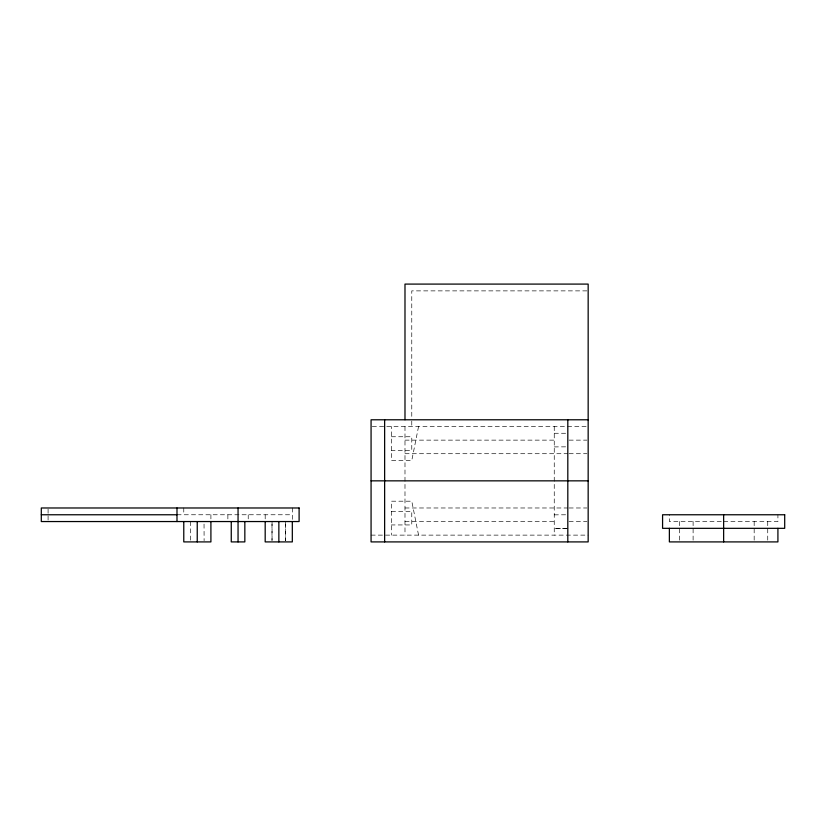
<?xml version="1.0" encoding="UTF-8"?>
<svg xmlns="http://www.w3.org/2000/svg" width="826" height="826" viewBox="0 0 826 826"><rect width="100%" height="100%" fill="white"/><g stroke="black" fill="none" stroke-linecap="round" stroke-linejoin="round"><path stroke-width="0.62" stroke-dasharray="4.13 3.1" d="M418.555 426.567L411.771 460.495L391.421 460.495L391.421 426.567M586.883 290.876L411.771 290.876L411.771 418.658M372.299 426.567L586.894 426.567M554.246 433.268L567.813 433.268M391.421 436.748L411.771 436.748L411.771 450.315L391.421 450.315M404.988 440.134L554.246 440.134M569.083 440.134L586.894 440.134M554.246 446.907L567.813 446.835M404.988 453.711L567.813 453.711M569.083 453.711L586.894 453.711M404.988 507.98L567.813 507.98M569.083 507.98L586.894 507.98M391.421 511.377L411.771 511.377L411.771 524.944L391.421 524.944M176.991 514.763L292.321 514.763M554.246 514.846L567.813 514.784M404.988 521.547L554.246 521.547M569.083 521.547L586.894 521.547M721.284 521.547L669.37 521.547L669.37 514.763M723.638 521.547L777.916 521.547L777.916 514.763M371.07 535.124L588.164 535.124M418.555 535.124L411.771 501.196L391.421 501.196L391.421 535.124M767.736 521.547L767.736 540.627M754.169 521.547L754.169 540.627M693.107 521.547L693.107 540.627M679.54 521.547L679.54 540.627M554.246 426.567L554.246 535.124M411.771 421.074L411.771 426.567M404.988 426.567L404.988 535.124M292.321 507.98L292.321 521.547M272.053 521.547L272.053 540.627M271.991 524.097L271.991 540.627M265.187 514.763L265.187 520.421M248.223 514.763L248.223 520.421M227.873 514.763L227.873 520.421M210.909 514.763L210.909 520.421M204.043 524.097L204.105 540.627M190.476 521.547L190.476 540.627M183.775 507.98L183.775 514.763M48.084 509.115L48.084 513.638M48.084 515.899L48.084 520.421M567.813 528.351L554.246 528.351L567.813 528.413M285.62 540.627L285.62 521.547L285.559 540.627"/><path stroke-width="1.24" d="M588.164 419.784L371.07 419.784L371.07 541.908L588.164 541.908L588.164 284.092L404.988 284.092L404.988 419.784M371.07 480.846L588.164 480.846M41.3 514.763L176.991 514.763M777.916 528.33L777.916 541.908L669.37 541.908L669.37 528.33M723.638 514.763L723.638 541.908M567.813 419.784L567.813 541.908M384.637 419.784L384.637 541.908M292.321 521.547L292.321 541.908L265.187 541.908L265.187 521.547M278.858 521.547L278.858 541.908M244.837 521.547L244.837 541.908L231.259 541.908L231.259 521.547M238.053 507.98L238.053 541.908M210.909 521.547L210.909 541.908L183.775 541.908L183.775 521.547M197.238 521.547L197.238 541.908M176.991 507.98L176.991 521.547M299.105 507.98L41.3 507.98L41.3 521.547L299.105 521.547L299.105 507.98M784.7 514.763L662.576 514.763L662.576 528.33L784.7 528.33L784.7 514.763"/></g></svg>
